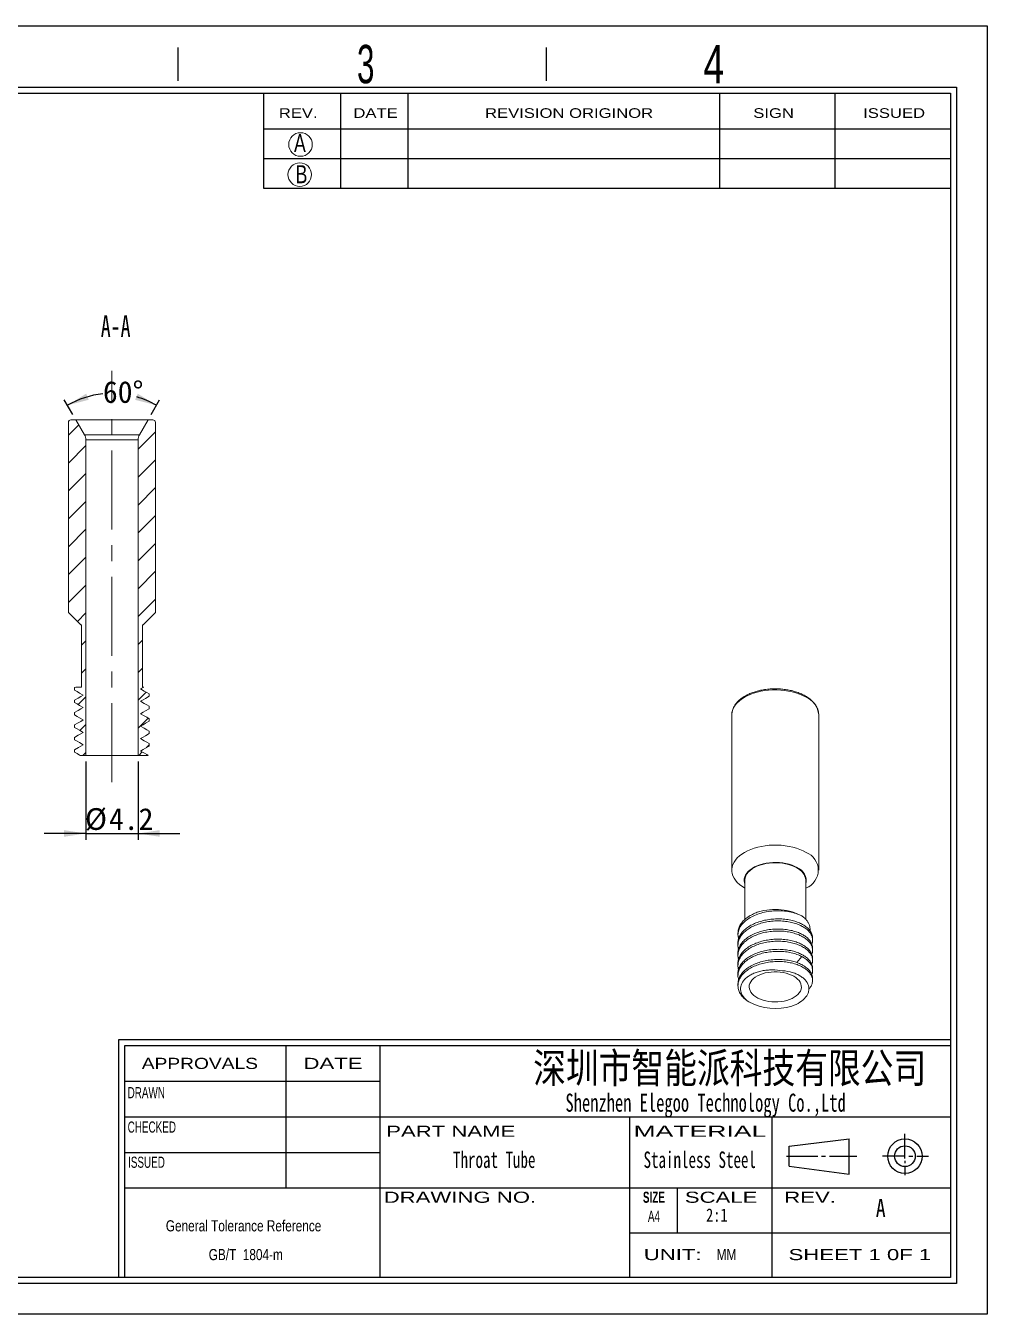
# Model space of a CAD drawing. Header units: millimetres. Extents: x 2 to 295, y 1 to 209.
# Drawn here: x 140.4 to 295.1, y 1.3 to 208.7 of the extents above; entities that cross this region are included whole.
import ezdxf

# ---------------------------------------------------------------- set-up
doc = ezdxf.new("R2010")
doc.units = ezdxf.units.MM
doc.linetypes.add('CENTER', pattern=[10.16, 6.35, -1.27, 1.27, -1.27])
doc.linetypes.add('CENTERX2', pattern=[20.32, 12.7, -2.54, 2.54, -2.54])
doc.layers.add('DIM', color=5, linetype='Continuous')
doc.layers.add('SLD-0', color=179, linetype='Continuous')
doc.layers.add('中心线', color=1, linetype='CENTER', lineweight=15)
doc.styles.add('SLDTEXTSTYLE0', font='SIMSUN.TTC', dxfattribs={"width": 0.67})
doc.styles.add('SLDTEXTSTYLE10', font='ARIAL.TTF', dxfattribs={"width": 1.2324})
doc.styles.add('SLDTEXTSTYLE11', font='ARIAL.TTF', dxfattribs={"width": 1.7064})
doc.styles.add('SLDTEXTSTYLE12', font='SIMSUN.TTC', dxfattribs={"width": 0.8, "bigfont": 'bigfont'})
doc.styles.add('SLDTEXTSTYLE13', font='SIMKAI.TTF', dxfattribs={"width": 0.67})
doc.styles.add('SLDTEXTSTYLE14', font='SIMSUN.TTC')
doc.styles.add('SLDTEXTSTYLE15', font='仿宋_GB2312', dxfattribs={"width": 0.67})
doc.styles.add('SLDTEXTSTYLE2', font='SIMSUN.TTC', dxfattribs={"width": 0.8})
doc.styles.add('SLDTEXTSTYLE3', font='SIMSUN.TTC', dxfattribs={"width": 0.67})
doc.styles.add('SLDTEXTSTYLE4', font='ARIAL.TTF', dxfattribs={"width": 0.63516})
doc.styles.add('SLDTEXTSTYLE5', font='GOTHIC.TTF', dxfattribs={"width": 0.7304})
doc.styles.add('SLDTEXTSTYLE6', font='GOTHIC.TTF', dxfattribs={"width": 0.61171})
doc.styles.add('SLDTEXTSTYLE7', font='ARIALBD.TTF', dxfattribs={"width": 0.63516})
doc.styles.add('SLDTEXTSTYLE8', font='ARIAL.TTF', dxfattribs={"width": 1.422})
doc.styles.add('SLDTEXTSTYLE9', font='ARIAL.TTF', dxfattribs={"width": 0.7584})
doc.dimstyles.new('SLDDIMSTYLE0', dxfattribs={"dimtxt": 3.5, "dimasz": 3.5, "dimexe": 0, "dimexo": 0.0625, "dimgap": 0.875, "dimtad": 2, "dimlfac": 0.5, "dimrnd": 1e-09, "dimzin": 12, "dimdsep": 46, "dimtxsty": 'SLDTEXTSTYLE0', "dimsah": 1, "dimcen": 0.09, "dimadec": 0, "dimazin": 3, "dimtfac": 1, "dimtmove": 0, "dimatfit": 0, "dimfxl": 0, "dimfrac": 2, "dimtolj": 1, "dimtzin": 12, "dimarcsym": 0})
doc.dimstyles.new('SLDDIMSTYLE2', dxfattribs={"dimtxt": 3.5, "dimasz": 3.5, "dimexe": 0, "dimexo": 0.0625, "dimgap": 0.875, "dimtad": 0, "dimtih": 1, "dimtoh": 1, "dimdec": 4, "dimlfac": 0.5, "dimzin": 12, "dimdsep": 46, "dimtxsty": 'SLDTEXTSTYLE0', "dimsah": 1, "dimcen": 0.09, "dimadec": 1, "dimazin": 3, "dimtfac": 1, "dimtdec": 1, "dimtofl": 0, "dimtmove": 0, "dimatfit": 3, "dimfxl": 0, "dimfrac": 2, "dimtolj": 1, "dimtzin": 12, "dimarcsym": 0})

# ---------------------------------------------------------------- blocks, each defined once
blk = doc.blocks.new('SW_NOTE_2')
at = {"layer": 'SLD-0', "color": 0, "char_height": 1.7927, "attachment_point": 2, "style": 'SLDTEXTSTYLE9'}
for s, insert in [('General Tolerance Reference ', (13.02, 2.31)), (' GB/T  1804-m', (13.11, -2.32))]:
    blk.add_mtext(s, dxfattribs=dict(at, insert=insert))
blk = doc.blocks.new('_D_5')
at = {"layer": 'DIM'}
for p, q in [((150.08, 90.25), (150.08, 77.67)), ((158.48, 90.25), (158.48, 77.67)), ((150.08, 78.67), (143.35, 78.67)), ((150.08, 78.67), (158.48, 78.67)), ((158.48, 78.67), (165.21, 78.67))]:
    blk.add_line(p, q, dxfattribs=at)
for points in [[(150.08, 78.67), (146.58, 79.21), (146.58, 78.14)], [(158.48, 78.67), (161.98, 78.14), (161.98, 79.21)]]:
    blk.add_solid(points, dxfattribs=at)
at = {"layer": 'DIM', "char_height": 3.5, "attachment_point": 1, "style": 'SLDTEXTSTYLE14'}
for s, insert in [('%%c', (149.94, 82.75)), ('4.2', (153.81, 82.75))]:
    blk.add_mtext(s, dxfattribs=dict(at, insert=insert))
blk = doc.blocks.new('_D_6')
at = {"layer": 'DIM'}
for p, q in [((147.97, 146.11), (146.62, 148.45)), ((160.59, 146.11), (161.94, 148.45))]:
    blk.add_line(p, q, dxfattribs=at)
for start, end in [(95.8104, 120), (60, 73.791)]:
    blk.add_arc((154.28, 135.19), 14.31, start, end, dxfattribs=at)
for points in [[(147.12, 147.59), (150.55, 148.47), (150.13, 149.46)], [(161.44, 147.59), (158.43, 149.46), (158.01, 148.47)]]:
    blk.add_solid(points, dxfattribs=at)
at = {"layer": 'DIM', "insert": (152.83, 151.48), "char_height": 3.5, "attachment_point": 1, "style": 'SLDTEXTSTYLE14'}
blk.add_mtext('60°', dxfattribs=at)

msp = doc.modelspace()

# ---------------------------------------------------------------- hatches: boundary and pattern name
at = {"linetype": 'Continuous', "lineweight": 0}
h = msp.add_hatch(dxfattribs=at)
h.set_pattern_fill('ANSI31', angle=3e-322, style=0)
edge = h.paths.add_edge_path(flags=0)
edge.add_line((148.28061, 98.14325), (148.28061, 97.74332))
edge.add_spline(control_points=[(148.28061, 97.74332), (148.74249, 97.47666), (149.20437, 97.20999), (149.66625, 96.94332)], knot_values=[0, 0, 0, 0, 1.000001207, 1.000001207, 1.000001207, 1.000001207], weights=[1, 1, 1, 1], degree=3, periodic=0)
edge.add_spline(control_points=[(149.66625, 96.94332), (149.20437, 96.67665), (148.74249, 96.40999), (148.28061, 96.14332)], knot_values=[0, 0, 0, 0, 1.000001201, 1.000001201, 1.000001201, 1.000001201], weights=[1, 1, 1, 1], degree=3, periodic=0)
edge.add_line((148.28061, 96.14332), (148.28061, 95.74337))
edge.add_spline(control_points=[(148.28061, 95.74337), (148.74251, 95.47669), (149.20441, 95.21001), (149.6663, 94.94333)], knot_values=[0, 0, 0, 0, 1.000046577, 1.000046577, 1.000046577, 1.000046577], weights=[1, 1, 1, 1], degree=3, periodic=0)
edge.add_spline(control_points=[(149.6663, 94.94333), (149.20441, 94.67665), (148.74251, 94.40998), (148.28061, 94.1433)], knot_values=[0, 0, 0, 0, 1.000046577, 1.000046577, 1.000046577, 1.000046577], weights=[1, 1, 1, 1], degree=3, periodic=0)
edge.add_line((148.28061, 94.1433), (148.28061, 93.74359))
edge.add_spline(control_points=[(148.28061, 93.74359), (148.74258, 93.47685), (149.20455, 93.21011), (149.66653, 92.94338)], knot_values=[0, 0, 0, 0, 1.0002693, 1.0002693, 1.0002693, 1.0002693], weights=[1, 1, 1, 1], degree=3, periodic=0)
edge.add_spline(control_points=[(149.66653, 92.94338), (149.20455, 92.67664), (148.74258, 92.40991), (148.28061, 92.14318)], knot_values=[0, 0, 0, 0, 1.00023841, 1.00023841, 1.00023841, 1.00023841], weights=[1, 1, 1, 1], degree=3, periodic=0)
edge.add_line((148.28061, 92.14318), (148.28061, 91.74361))
edge.add_spline(control_points=[(148.28061, 91.74361), (148.56812, 91.5776), (148.85563, 91.41159), (149.14315, 91.24558)], knot_values=[0, 0, 0, 0, 0.622535909, 0.622535909, 0.622535909, 0.622535909], weights=[1, 1, 1, 1], degree=3, periodic=0)
edge.add_line((149.14315, 91.24558), (150.08061, 91.24558))
edge.add_line((150.08061, 91.24558), (150.08061, 142.03589))
edge.add_arc((148.48061, 142.03589), 1.6, 0, 30.4015477)
edge.add_line((149.86061, 142.84558), (148.47497, 145.24558))
edge.add_line((148.47497, 145.24558), (147.68061, 145.24558))
edge.add_arc((147.68061, 144.84558), 0.4, 90, 180)
edge.add_line((147.28061, 144.84558), (147.28061, 114.24558))
edge.add_line((147.28061, 114.24558), (149.28061, 112.24558))
edge.add_line((149.28061, 112.24558), (149.38061, 112.24558))
edge.add_line((149.38061, 112.24558), (149.38061, 102.24558))
edge.add_line((149.38061, 102.24558), (148.46176, 102.24558))
edge.add_spline(control_points=[(148.46176, 102.24558), (148.40149, 102.21066), (148.34105, 102.17574), (148.28061, 102.14082)], knot_values=[0, 0, 0, 0, 0.13094942, 0.13094942, 0.13094942, 0.13094942], weights=[1, 1, 1, 1], degree=3, periodic=0)
edge.add_line((148.28061, 102.14082), (148.28061, 101.74428))
edge.add_spline(control_points=[(148.28061, 101.74428), (148.74316, 101.47716), (149.20538, 101.21022), (149.6676, 100.94327)], knot_values=[0, 0, 0, 0, 1.001033194, 1.001033194, 1.001033194, 1.001033194], weights=[1, 1, 1, 1], degree=3, periodic=0)
edge.add_spline(control_points=[(149.6676, 100.94327), (149.20527, 100.67627), (148.74294, 100.40927), (148.28061, 100.14226)], knot_values=[0, 0, 0, 0, 1.001264787, 1.001264787, 1.001264787, 1.001264787], weights=[1, 1, 1, 1], degree=3, periodic=0)
edge.add_line((148.28061, 100.14226), (148.28061, 99.74337))
edge.add_spline(control_points=[(148.28061, 99.74337), (148.74252, 99.47669), (149.20443, 99.21), (149.66634, 98.94331)], knot_values=[0, 0, 0, 0, 1.000078787, 1.000078787, 1.000078787, 1.000078787], weights=[1, 1, 1, 1], degree=3, periodic=0)
edge.add_spline(control_points=[(149.66634, 98.94331), (149.20443, 98.67662), (148.74252, 98.40993), (148.28061, 98.14325)], knot_values=[0, 0, 0, 0, 1.00007878, 1.00007878, 1.00007878, 1.00007878], weights=[1, 1, 1, 1], degree=3, periodic=0)
h = msp.add_hatch(dxfattribs=at)
h.set_pattern_fill('ANSI31', angle=3e-322, style=0)
edge = h.paths.add_edge_path(flags=0)
edge.add_spline(control_points=[(160.28061, 97.14088), (159.81765, 97.40836), (159.35468, 97.67585), (158.89171, 97.94333)], knot_values=[-0.003060206, -0.003060206, -0.003060206, -0.003060206, 1.000000002, 1.000000002, 1.000000002, 1.000000002], weights=[1, 1, 1, 1], degree=3, periodic=0)
edge.add_spline(control_points=[(158.89171, 97.94333), (159.35468, 98.21081), (159.81765, 98.4783), (160.28061, 98.74578)], knot_values=[0.000000001, 0.000000001, 0.000000001, 0.000000001, 1.003060206, 1.003060206, 1.003060206, 1.003060206], weights=[1, 1, 1, 1], degree=3, periodic=0)
edge.add_line((160.28061, 98.74578), (160.28061, 99.14099))
edge.add_spline(control_points=[(160.28061, 99.14099), (159.81769, 99.40844), (159.35477, 99.67589), (158.89184, 99.94334)], knot_values=[-0.002937592, -0.002937592, -0.002937592, -0.002937592, 1.000000001, 1.000000001, 1.000000001, 1.000000001], weights=[1, 1, 1, 1], degree=3, periodic=0)
edge.add_spline(control_points=[(158.89184, 99.94334), (159.35477, 100.21079), (159.81769, 100.47824), (160.28061, 100.74569)], knot_values=[0.000000001, 0.000000001, 0.000000001, 0.000000001, 1.002937592, 1.002937592, 1.002937592, 1.002937592], weights=[1, 1, 1, 1], degree=3, periodic=0)
edge.add_line((160.28061, 100.74569), (160.28061, 101.14228))
edge.add_spline(control_points=[(160.28061, 101.14228), (159.81825, 101.40931), (159.35588, 101.67634), (158.89352, 101.94337)], knot_values=[-0.001364334, -0.001364334, -0.001364334, -0.001364334, 1, 1, 1, 1], weights=[1, 1, 1, 1], degree=3, periodic=0)
edge.add_spline(control_points=[(158.89352, 101.94337), (159.0683, 102.04432), (159.24309, 102.14526), (159.41787, 102.2462)], knot_values=[0.000000001, 0.000000001, 0.000000001, 0.000000001, 0.378537221, 0.378537221, 0.378537221, 0.378537221], weights=[1, 1, 1, 1], degree=3, periodic=0)
edge.add_line((159.41787, 102.2462), (159.18061, 102.24558))
edge.add_line((159.18061, 102.24558), (159.18061, 112.24558))
edge.add_line((159.18061, 112.24558), (159.28061, 112.24558))
edge.add_line((159.28061, 112.24558), (161.28061, 114.24558))
edge.add_line((161.28061, 114.24558), (161.28061, 144.84558))
edge.add_arc((160.88061, 144.84558), 0.4, 0, 90)
edge.add_line((160.88061, 145.24558), (160.08625, 145.24558))
edge.add_line((160.08625, 145.24558), (158.70061, 142.84558))
edge.add_arc((160.08061, 142.03589), 1.6, 149.5984523, 180)
edge.add_line((158.48061, 142.03589), (158.48061, 91.24558))
edge.add_line((158.48061, 91.24558), (160.10326, 91.24558))
edge.add_spline(control_points=[(160.10326, 91.24558), (159.70046, 91.47814), (159.29767, 91.71071), (158.89488, 91.94327)], knot_values=[0.127818694, 0.127818694, 0.127818694, 0.127818694, 0.999926997, 0.999926997, 0.999926997, 0.999926997], weights=[1, 1, 1, 1], degree=3, periodic=0)
edge.add_spline(control_points=[(158.89488, 91.94327), (159.35679, 92.20995), (159.8187, 92.47664), (160.28061, 92.74332)], knot_values=[-0.0000657, -0.0000657, -0.0000657, -0.0000657, 1.000001591, 1.000001591, 1.000001591, 1.000001591], weights=[1, 1, 1, 1], degree=3, periodic=0)
edge.add_line((160.28061, 92.74332), (160.28061, 93.14094))
edge.add_spline(control_points=[(160.28061, 93.14094), (159.81768, 93.4084), (159.35475, 93.67585), (158.89181, 93.94331)], knot_values=[-0.002964801, -0.002964801, -0.002964801, -0.002964801, 1, 1, 1, 1], weights=[1, 1, 1, 1], degree=3, periodic=0)
edge.add_spline(control_points=[(158.89181, 93.94331), (159.35475, 94.21077), (159.81768, 94.47822), (160.28061, 94.74568)], knot_values=[0, 0, 0, 0, 1.002964801, 1.002964801, 1.002964801, 1.002964801], weights=[1, 1, 1, 1], degree=3, periodic=0)
edge.add_line((160.28061, 94.74568), (160.28061, 95.14086))
edge.add_spline(control_points=[(160.28061, 95.14086), (159.81764, 95.40835), (159.35467, 95.67583), (158.8917, 95.94332)], knot_values=[-0.003069662, -0.003069662, -0.003069662, -0.003069662, 1.000000002, 1.000000002, 1.000000002, 1.000000002], weights=[1, 1, 1, 1], degree=3, periodic=0)
edge.add_spline(control_points=[(158.8917, 95.94332), (159.35467, 96.2108), (159.81764, 96.47829), (160.28061, 96.74578)], knot_values=[0.000000002, 0.000000002, 0.000000002, 0.000000002, 1.003069662, 1.003069662, 1.003069662, 1.003069662], weights=[1, 1, 1, 1], degree=3, periodic=0)
edge.add_line((160.28061, 96.74578), (160.28061, 97.14088))

# ---------------------------------------------------------------- linework, layer by layer
at = {"color": 7, "linetype": 'Continuous', "lineweight": 15}
for p, q in [((147.68062, 145.24558), (148.47497, 145.24558)), ((149.86061, 142.8456), (148.47497, 145.24558)), ((148.47497, 145.24558), (160.08625, 145.24558)), ((160.08625, 145.24558), (158.70061, 142.8456)), ((160.08625, 145.24558), (160.88062, 145.24558)), ((147.28061, 114.24559), (147.28061, 144.84557)), ((161.28061, 144.84557), (161.28061, 114.24559)), ((149.86061, 142.8456), (158.70061, 142.8456)), ((150.08061, 91.24559), (150.08061, 142.0359)), ((158.48061, 142.0359), (150.08061, 142.0359)), ((158.48061, 142.0359), (158.48061, 91.24559)), ((149.28061, 112.24558), (147.28061, 114.24559)), ((161.28061, 114.24559), (159.28061, 112.24558)), ((149.28061, 112.24558), (149.38061, 112.24558)), ((149.38061, 102.24558), (149.38061, 112.24558)), ((159.18061, 112.24558), (159.28061, 112.24558)), ((159.18061, 112.24558), (159.18061, 102.24558)), ((148.46193, 102.24558), (148.28061, 102.14082)), ((148.28061, 101.74429), (148.28061, 102.14082)), ((148.46176, 102.24558), (149.38061, 102.24558)), ((159.18061, 102.24558), (159.41864, 102.24558)), ((148.28061, 99.74338), (148.28061, 100.14226)), ((160.28061, 101.14228), (160.28061, 100.74569)), ((148.28061, 97.74333), (148.28061, 98.14324)), ((160.28061, 99.141), (160.28061, 98.74577)), ((254.00691, 97.74954), (254.00691, 72.76339)), ((268.00691, 72.76339), (268.00691, 97.74954)), ((148.28061, 95.74337), (148.28061, 96.14331)), ((160.28061, 97.14089), (160.28061, 96.74577)), ((148.28061, 93.74359), (148.28061, 94.1433)), ((160.28061, 95.14087), (160.28061, 94.74567)), ((148.28061, 91.74361), (148.28061, 92.14319)), ((160.28061, 93.14094), (160.28061, 92.74332)), ((150.08061, 91.24559), (149.14315, 91.24559)), ((149.16324, 91.24559), (149.17438, 91.239)), ((158.48061, 91.24559), (150.08061, 91.24559)), ((160.10326, 91.24559), (158.48061, 91.24559)), ((256.10691, 71.13031), (256.10691, 64.82954)), ((265.90691, 64.84494), (265.90691, 71.13031)), ((256.05636, 69.90643), (256.10691, 69.87723)), ((265.90691, 69.87723), (265.95747, 69.90643)), ((255.00691, 62.67528), (255.00691, 62.35105)), ((255.00691, 61.04264), (255.00691, 60.71815)), ((267.00691, 61.53561), (267.00691, 61.86038)), ((267.00691, 59.90267), (267.00691, 60.22619)), ((255.00691, 59.4105), (255.00691, 59.08491)), ((267.00691, 58.2697), (267.00691, 58.59294)), ((255.00691, 57.77761), (255.00691, 57.4517)), ((255.00691, 56.14469), (255.00691, 55.81864)), ((267.00691, 56.63679), (267.00691, 56.95972)), ((255.00691, 54.51159), (255.00691, 54.18626)), ((267.00691, 55.00248), (267.00691, 55.32644))]:
    msp.add_line(p, q, dxfattribs=at)
at = {"color": 8, "linetype": 'Continuous', "lineweight": 15}
msp.add_line((264.47423, 57.90185), (265.25926, 58.8752), dxfattribs=at)
at = {"color": 7, "linetype": 'Continuous', "lineweight": 15, "flags": 128}
for points in [[(148.28093, 101.74409), (148.67606, 101.51591), (149.08175, 101.28161), (149.6676, 100.94328)], [(158.89352, 101.94337), (159.29921, 102.17767), (159.41787, 102.2462)], [(160.28061, 101.14228), (159.88726, 101.36945), (159.48201, 101.6035), (158.89352, 101.94337)], [(149.6676, 100.94328), (149.26235, 100.70924), (148.8571, 100.4752), (148.28061, 100.14226)], [(148.28061, 99.74338), (148.6716, 99.51762), (149.07586, 99.28423), (149.66634, 98.94332)], [(158.89185, 99.94333), (159.29603, 100.17685), (159.70021, 100.41037), (160.28061, 100.74569)], [(160.28061, 99.141), (159.88573, 99.36913), (159.48155, 99.60263), (158.89185, 99.94333)], [(149.66634, 98.94332), (149.26208, 98.70991), (148.85783, 98.47651), (148.28061, 98.14324)], [(148.28061, 97.74333), (148.6715, 97.51765), (149.07575, 97.28425), (149.66625, 96.94333)], [(158.89171, 97.94333), (159.2959, 98.17685), (159.70008, 98.41038), (160.28061, 98.74577)], [(160.28061, 97.14089), (159.88557, 97.36913), (159.48138, 97.60264), (158.89171, 97.94333)], [(149.66625, 96.94333), (149.262, 96.70993), (148.85775, 96.47653), (148.28061, 96.14331)], [(148.28061, 95.74337), (148.67156, 95.51766), (149.07581, 95.28426), (149.6663, 94.94334)], [(158.89171, 95.94333), (159.29588, 96.17684), (159.70007, 96.41036), (160.28061, 96.74577)], [(160.28061, 95.14087), (159.88555, 95.36911), (159.48137, 95.60263), (158.89171, 95.94333)], [(149.6663, 94.94334), (149.26205, 94.70994), (148.85779, 94.47653), (148.28061, 94.1433)], [(148.28061, 93.74359), (148.66784, 93.52001), (149.06604, 93.29008), (149.66652, 92.94338)], [(158.89182, 93.94331), (159.296, 94.17682), (159.70018, 94.41034), (160.28061, 94.74567)], [(160.28061, 93.14094), (159.88569, 93.36909), (159.48152, 93.60261), (158.89182, 93.94331)], [(149.66652, 92.94338), (149.28655, 92.72399), (148.89708, 92.49912), (148.28061, 92.14319)], [(148.28061, 91.74361), (148.66794, 91.51998), (149.06613, 91.29005), (149.14315, 91.24559)], [(158.89488, 91.94327), (159.28429, 92.1681), (159.6825, 92.398), (160.28061, 92.74332)], [(160.10326, 91.24559), (159.90016, 91.36284), (159.51069, 91.58772), (158.89488, 91.94327)], [(256.05636, 69.90643), (255.62158, 70.1818), (255.23193, 70.47967), (254.89156, 70.79702), (254.60336, 71.13114), (254.36979, 71.47919), (254.19285, 71.8382), (254.07404, 72.2051), (254.01438, 72.57676), (254.01438, 72.95002), (254.07404, 73.32168), (254.19285, 73.68858), (254.36979, 74.04759), (254.60336, 74.39564), (254.89156, 74.72977), (255.23193, 75.04712), (255.62158, 75.34498), (256.05717, 75.62082), (256.53499, 75.87228), (257.05096, 76.09722), (257.60068, 76.29371), (258.17947, 76.46009), (258.78237, 76.59492), (259.40426, 76.69707), (260.03982, 76.76565), (260.68363, 76.80009), (261.3302, 76.80009), (261.97401, 76.76565), (262.60957, 76.69707), (263.23145, 76.59492), (263.83436, 76.46009), (264.41315, 76.29371), (264.96287, 76.09722), (265.47884, 75.87228), (265.95666, 75.62082)], [(256.10691, 70.55592), (256.05269, 70.74064), (256.00875, 71.05215), (256.02341, 71.36457), (256.0965, 71.67425), (256.22715, 71.97754), (256.41385, 72.27091), (256.65439, 72.5509), (256.94597, 72.81424), (257.28516, 73.05784), (257.66797, 73.27883), (258.08994, 73.47464), (258.54611, 73.64297), (259.03112, 73.78183), (259.5393, 73.88961), (260.06469, 73.96503), (260.60112, 74.00723), (261.14231, 74.01569), (261.68191, 73.99032), (262.2136, 73.93143), (262.73115, 73.83969), (263.22847, 73.71619), (263.69975, 73.56237), (264.13946, 73.38004), (264.54245, 73.17133)], [(256.10691, 71.13031), (256.1111, 71.24721), (256.16309, 71.55741), (256.27388, 71.86243), (256.44212, 72.15857), (256.66577, 72.44222), (256.94211, 72.70995), (257.2678, 72.9585), (257.63888, 73.18486), (258.05084, 73.38629), (258.49868, 73.56032), (258.97696, 73.70486), (259.47989, 73.81815), (260.00136, 73.89882), (260.53503, 73.94587), (261.07443, 73.95875), (261.61301, 73.9373), (262.14423, 73.88177), (262.66165, 73.79284), (263.15898, 73.6716), (263.63018, 73.5195), (264.06955, 73.33841), (264.47174, 73.13051)], [(263.97676, 55.69741), (264.30717, 55.4826), (264.59125, 55.24674), (264.82501, 54.99314), (265.00518, 54.72536), (265.12922, 54.44716), (265.19539, 54.16244), (265.20276, 53.8752), (265.15124, 53.58947), (265.04153, 53.30927), (264.87519, 53.03852), (264.65455, 52.78103), (264.3827, 52.54042), (264.06346, 52.32005), (263.70132, 52.12303), (263.30135, 51.95212), (262.86918, 51.80971), (262.41086, 51.69782), (261.93283, 51.618), (261.44181, 51.57138), (260.94468, 51.55861), (260.44842, 51.57988), (259.96001, 51.63488), (259.48629, 51.72284), (259.03391, 51.84253), (258.60924, 51.99226), (258.21822, 52.16994), (257.86635, 52.37307), (257.55856, 52.5988), (257.29918, 52.84396), (257.09185, 53.10511), (256.93948, 53.37858), (256.84421, 53.66054), (256.80737, 53.94702), (256.82949, 54.23401), (256.91025, 54.51747), (257.04851, 54.79343), (257.24235, 55.05801), (257.48902, 55.3075), (257.78509, 55.5384), (258.12638, 55.74746), (258.5081, 55.93175), (258.92491, 56.08869), (259.37094, 56.21606), (259.83993, 56.31209), (260.32531, 56.37542), (260.82026, 56.40517), (261.31782, 56.40091), (261.81103, 56.36271), (262.29294, 56.2911), (262.7568, 56.18709), (263.1961, 56.05215), (263.60466, 55.88815), (263.97676, 55.69741)]]:
    msp.add_lwpolyline(points, dxfattribs=at)
at = {"color": 8, "linetype": 'Continuous', "lineweight": 15, "flags": 128}
msp.add_lwpolyline([(254.00691, 97.74954), (254.01053, 97.87934), (254.06112, 98.25145), (254.17097, 98.61928), (254.33914, 98.97969), (254.5642, 99.3296), (254.84422, 99.66604), (255.17683, 99.98612), (255.55917, 100.28712), (255.988, 100.56647), (256.45964, 100.82179), (256.97008, 101.0509), (257.51496, 101.25184), (258.08963, 101.4229), (258.68919, 101.56262), (259.30852, 101.66981), (259.94235, 101.74355), (260.58525, 101.78322), (261.23176, 101.78847), (261.87634, 101.75926), (262.51351, 101.69585), (263.13783, 101.59876), (263.74396, 101.46884), (264.32674, 101.30718), (264.8812, 101.11518), (265.40261, 100.89445), (265.88651, 100.6469)], dxfattribs=at)
at = {"color": 7, "linetype": 'Continuous', "lineweight": 15}
for centre, radius, start, end in [((147.68061, 144.84558), 0.4, 90.0095199, 180), ((160.88061, 144.84558), 0.4, 0, 90), ((148.48061, 142.03589), 1.6, 0, 30.4015477), ((160.08061, 142.03589), 1.6, 149.5984523, 180), ((264.85734, 72.76347), 3.06153, 291.0595059, 68.9566224), ((263.50052, 70.91866), 2.41568, 5.0263436, 66.2937973), ((263.73709, 71.08754), 2.234, 346.2331932, 68.8690587), ((261.04179, 59.87844), 9.3754, 242.6484083, 286.425408)]:
    msp.add_arc(centre, radius, start, end, dxfattribs=at)
at = {"color": 8, "linetype": 'Continuous', "lineweight": 15}
msp.add_arc((264.50593, 97.41196), 3.51722, 5.5077074, 66.888598, dxfattribs=at)
at = {"color": 7, "linetype": 'Continuous', "lineweight": 15}
for points, knots in [([(267.99621, 97.86102), (267.98854, 97.98995), (267.97229, 98.26331), (267.85751, 98.65141), (267.70491, 99.0021), (267.52809, 99.30583), (267.34029, 99.56744), (267.14445, 99.79646), (266.91923, 100.02711), (266.63573, 100.27802), (266.25043, 100.56375), (265.77436, 100.8565), (265.18409, 101.15093), (264.45738, 101.43416), (263.6651, 101.66068), (262.83952, 101.82449), (262.03676, 101.92393), (261.22769, 101.96605), (260.37845, 101.9532), (259.51777, 101.87676), (258.67422, 101.73313), (257.9265, 101.54603), (257.24325, 101.31884), (256.59867, 101.04432), (255.88825, 100.66004), (255.18619, 100.14665), (254.67603, 99.59358), (254.37338, 99.1263), (254.21543, 98.79929), (254.10501, 98.47717), (254.02945, 98.16306), (254.01833, 97.93596), (254.01296, 97.82631)], [0, 0, 0, 0, 0.028212453, 0.059816524, 0.086645601, 0.108713207, 0.131971962, 0.151465479, 0.167417899, 0.193221051, 0.221464507, 0.252883263, 0.288665463, 0.329208853, 0.374507713, 0.411617053, 0.451021155, 0.489156479, 0.525159904, 0.569846181, 0.610774958, 0.647956613, 0.683467885, 0.720338147, 0.7586197, 0.817048797, 0.87379639, 0.902299639, 0.931277378, 0.952247977, 0.976944407, 1, 1, 1, 1]), ([(258.32099, 66.06219), (258.88013, 66.22378), (259.48329, 66.33448), (260.71955, 66.44343), (261.35245, 66.44167), (262.58683, 66.32583), (263.18812, 66.21177), (264.30094, 65.88237), (264.8123, 65.66708), (265.25399, 65.41156)], [0, 0, 0, 0, 0.25, 0.25, 0.5, 0.5, 0.75, 0.75, 1, 1, 1, 1]), ([(267.00121, 61.86015), (266.98976, 62.02493), (266.96559, 62.37288), (266.71976, 62.88174), (266.31688, 63.37875), (265.81159, 63.78726), (265.21477, 64.13898), (264.54527, 64.42979), (263.71807, 64.67853), (262.79137, 64.85295), (261.80233, 64.93693), (260.78176, 64.9202), (259.7769, 64.80376), (258.79788, 64.59089), (257.89015, 64.29006), (257.06352, 63.89971), (256.35586, 63.43582), (255.7759, 62.90615), (255.34448, 62.33407), (255.08925, 61.72273), (254.9829, 61.28568), (255.01075, 61.05821), (255.01263, 61.04288)], [0, 0, 0, 0, 0.049060207, 0.103589819, 0.15658936, 0.211126233, 0.250017706, 0.299810251, 0.350869305, 0.403872908, 0.458414277, 0.511407209, 0.565936506, 0.618937133, 0.67347523, 0.726468523, 0.780998436, 0.833997162, 0.888533107, 0.941527359, 0.996058454, 1, 1, 1, 1]), ([(255.10829, 60.09113), (255.09074, 60.13746), (254.99688, 60.38524), (254.99131, 60.85489), (255.10175, 61.47788), (255.39637, 62.08947), (255.84354, 62.65724), (256.44358, 63.17712), (257.16722, 63.62925), (258.00713, 64.01117), (258.92452, 64.30243), (259.90999, 64.50099), (260.91764, 64.60145), (261.93674, 64.60635), (262.92041, 64.51238), (263.85846, 64.32113), (264.63422, 64.06833), (265.30971, 63.76395), (265.88199, 63.41687), (266.38774, 62.98174), (266.76307, 62.4887), (266.9853, 61.96129), (267.01986, 61.42051), (266.97505, 61.04915), (266.87315, 60.86832), (266.86978, 60.86235)], [0, 0, 0, 0, 0.010866575, 0.058121094, 0.106746297, 0.153995732, 0.20261491, 0.249870619, 0.298497112, 0.345746141, 0.394364808, 0.441621532, 0.490249137, 0.537497952, 0.586116343, 0.633373751, 0.682002117, 0.716907533, 0.761189627, 0.806592276, 0.853846194, 0.902470742, 0.949720169, 0.998339337, 1, 1, 1, 1]), ([(255.10615, 61.71366), (255.05925, 61.93055), (254.96007, 62.3892), (255.09209, 63.09575), (255.43483, 63.79891), (255.99675, 64.45103), (256.74927, 65.0284), (257.66544, 65.51104), (258.70959, 65.88234), (259.8419, 66.13007), (261.01865, 66.24653), (262.19579, 66.22982), (263.32422, 66.08026), (264.3755, 65.81408), (264.96116, 65.54573), (265.25399, 65.41156)], [0, 0, 0, 0, 0.069561214, 0.14709778, 0.224634345, 0.302170911, 0.379707476, 0.457244042, 0.534780607, 0.612317173, 0.689853738, 0.767390304, 0.844926869, 0.922463435, 1, 1, 1, 1]), ([(258.32099, 66.06214), (258.04764, 65.96028), (257.49397, 65.75396), (256.75661, 65.34487), (256.10659, 64.86413), (255.58692, 64.32003), (255.22356, 63.72599), (255.02651, 63.17142), (255.0253, 62.81682), (255.02481, 62.67496)], [0, 0, 0, 0, 0.141344737, 0.286285049, 0.436740546, 0.591560819, 0.741991006, 0.89678298, 1, 1, 1, 1]), ([(265.25399, 65.41156), (265.4037, 65.30048), (265.70161, 65.07945), (266.05212, 64.71161), (266.32388, 64.32594), (266.50927, 63.92619), (266.60029, 63.51993), (266.62141, 63.216), (266.58543, 63.05087), (266.57876, 63.02024)], [0, 0, 0, 0, 0.163747691, 0.325837083, 0.48711781, 0.647946847, 0.806204273, 0.964044538, 1, 1, 1, 1]), ([(267.00083, 60.22594), (266.98969, 60.3902), (266.96609, 60.73809), (266.72133, 61.24806), (266.31932, 61.74344), (265.81384, 62.15146), (265.21668, 62.50394), (264.5471, 62.79749), (263.72169, 63.04566), (262.79628, 63.21875), (261.80757, 63.30208), (260.78689, 63.28836), (259.78187, 63.17285), (258.80273, 62.95903), (257.89471, 62.65741), (257.06745, 62.26906), (256.35909, 61.80661), (255.77849, 61.27601), (255.34634, 60.703), (255.09008, 60.09238), (254.9832, 59.65586), (255.01099, 59.42712), (255.01298, 59.41074)], [0, 0, 0, 0, 0.04878229, 0.1033191772, 0.1563137702, 0.2108447004, 0.2500158502, 0.2996822158, 0.3506057368, 0.4036027527, 0.4581366259, 0.5111336102, 0.5656676869, 0.6186637978, 0.6731965852, 0.7261948342, 0.7807302815, 0.8337255738, 0.8882573647, 0.9412569852, 0.9957939111, 1, 1, 1, 1]), ([(255.10829, 58.45792), (255.09074, 58.50424), (254.99687, 58.75191), (254.99131, 59.22158), (255.10174, 59.84514), (255.39636, 60.45653), (255.84355, 61.02398), (256.44358, 61.54372), (257.16718, 61.99646), (258.00708, 62.37827), (258.92449, 62.66921), (259.90997, 62.86755), (260.91756, 62.96861), (261.93666, 62.97352), (262.92036, 62.87922), (263.85841, 62.6877), (264.63417, 62.43537), (265.30968, 62.13118), (265.88199, 61.78387), (266.38774, 61.34842), (266.76307, 60.85537), (266.98529, 60.32859), (267.01986, 59.78762), (266.97506, 59.41594), (266.87316, 59.23511), (266.8698, 59.22915)], [0, 0, 0, 0, 0.0108695866, 0.0581229789, 0.1067469601, 0.1539971341, 0.2026171968, 0.249871822, 0.2984971329, 0.3457467311, 0.39436608, 0.4416218989, 0.4902485033, 0.5374976898, 0.5861165202, 0.6333733624, 0.6820010864, 0.7169108568, 0.7611930975, 0.8065959793, 0.8538486802, 0.9024719076, 0.9497220712, 0.998342121, 1, 1, 1, 1]), ([(267.00083, 58.59269), (266.98969, 58.75691), (266.96609, 59.10472), (266.72131, 59.61536), (266.31928, 60.11056), (265.81382, 60.51827), (265.21668, 60.87055), (264.5471, 61.16445), (263.72168, 61.41291), (262.7963, 61.58569), (261.80762, 61.6687), (260.78692, 61.65514), (259.78185, 61.54013), (258.80274, 61.32602), (257.89474, 61.0241), (257.06746, 60.63575), (256.35907, 60.17387), (255.77848, 59.64304), (255.34634, 59.06973), (255.09008, 58.45896), (254.9832, 58.02298), (255.01098, 57.79422), (255.01297, 57.77786)], [0, 0, 0, 0, 0.048783907, 0.103322404, 0.156316539, 0.210846878, 0.250015618, 0.299682043, 0.350605655, 0.403601619, 0.458134239, 0.511132598, 0.565668161, 0.618663496, 0.673195326, 0.726195058, 0.780732102, 0.833726747, 0.888257727, 0.941258824, 0.995797343, 1, 1, 1, 1]), ([(255.1083, 56.82468), (255.09074, 56.87099), (254.99687, 57.11856), (254.99132, 57.58836), (255.10174, 58.2124), (255.39636, 58.82353), (255.84356, 59.39068), (256.4436, 59.91039), (257.16715, 60.36372), (258.00706, 60.74531), (258.92449, 61.03594), (259.90996, 61.23415), (260.91749, 61.33584), (261.9366, 61.34063), (262.92032, 61.246), (263.85838, 61.05428), (264.63412, 60.8025), (265.30965, 60.49839), (265.88199, 60.15081), (266.38775, 59.71505), (266.76306, 59.22213), (266.98529, 58.69589), (267.01986, 58.15468), (266.97506, 57.78268), (266.87318, 57.60187), (266.86982, 57.59592)], [0, 0, 0, 0, 0.010872653, 0.058124988, 0.106747818, 0.15399886, 0.202619956, 0.249873452, 0.298497539, 0.345747878, 0.394368114, 0.441622843, 0.490248259, 0.537498018, 0.586117535, 0.633373461, 0.682000174, 0.716913988, 0.761196375, 0.806599484, 0.853851089, 0.902473125, 0.949724153, 0.998345232, 1, 1, 1, 1]), ([(267.00084, 56.95948), (266.98969, 57.12364), (266.96608, 57.47133), (266.72127, 57.98262), (266.31922, 58.47777), (265.81378, 58.88514), (265.21667, 59.23718), (264.5471, 59.53128), (263.72166, 59.78019), (262.79631, 59.95268), (261.80766, 60.03537), (260.78694, 60.02182), (259.78183, 59.9074), (258.80273, 59.69306), (257.89475, 59.39082), (257.06746, 59.00237), (256.35904, 58.54109), (255.77846, 58.01011), (255.34633, 57.4365), (255.09008, 56.82549), (254.98319, 56.39003), (255.01098, 56.16129), (255.01297, 56.14494)], [0, 0, 0, 0, 0.0487886539, 0.1033285777, 0.1563224501, 0.2108524404, 0.2500154205, 0.2996818966, 0.3506055614, 0.4036005838, 0.4581320663, 0.5111318993, 0.5656690483, 0.6186637302, 0.6731947423, 0.7261959375, 0.7807345603, 0.8337287313, 0.8882591024, 0.9412615082, 0.9958014518, 1, 1, 1, 1]), ([(255.11146, 55.17836), (255.09422, 55.22299), (254.99923, 55.46897), (254.99043, 55.93744), (255.09582, 56.56084), (255.38574, 57.17255), (255.82853, 57.74102), (256.42453, 58.26317), (257.14463, 58.71891), (257.98182, 59.10172), (258.89725, 59.39408), (259.8813, 59.59668), (260.88826, 59.70234), (261.90789, 59.70793), (262.89287, 59.61458), (263.83273, 59.42804), (264.61879, 59.17712), (265.07253, 58.9726), (265.2562, 58.8773), (265.25955, 58.87557)], [0, 0, 0, 0, 0.014577677, 0.0803406, 0.148010938, 0.213769341, 0.281434519, 0.347195362, 0.414863439, 0.480623125, 0.548289879, 0.614048626, 0.681714307, 0.747475525, 0.815144054, 0.880901556, 0.948565704, 0.999064464, 1, 1, 1, 1]), ([(265.25959, 57.56808), (265.25625, 57.5698), (265.04095, 57.68119), (264.57461, 57.88602), (263.77423, 58.13437), (262.86467, 58.312), (261.87866, 58.40131), (260.85869, 58.39302), (259.85218, 58.28533), (258.86946, 58.08016), (257.95621, 57.7838), (257.12196, 57.39891), (256.40498, 56.94294), (255.81427, 56.4173), (255.37172, 55.84709), (255.10223, 55.23656), (254.98756, 54.7859), (255.01414, 54.54294), (255.01753, 54.51195)], [0, 0, 0, 0, 0.0010043792, 0.0647276746, 0.1299422953, 0.2005380655, 0.2731810481, 0.343777332, 0.4164209238, 0.4870170344, 0.5596604209, 0.6302568073, 0.7029005085, 0.7734967656, 0.8461402807, 0.9167365679, 0.9893801592, 1, 1, 1, 1]), ([(256.7343, 51.55193), (256.5283, 51.69727), (256.11124, 51.99153), (255.61969, 52.50797), (255.24561, 53.08159), (255.03006, 53.69798), (254.98279, 54.33119), (255.10686, 54.95361), (255.4007, 55.56323), (255.85072, 56.13151), (256.45234, 56.65171), (257.17765, 57.10223), (258.01891, 57.48239), (258.9373, 57.77252), (259.92336, 57.9702), (260.93117, 58.07019), (261.95019, 58.07305), (262.93341, 57.97684), (263.8705, 57.78438), (264.64121, 57.53405), (265.30909, 57.23178), (265.87293, 56.88919), (266.37615, 56.45861), (266.75518, 55.9718), (266.97769, 55.44651), (267.03411, 54.90018), (266.90955, 54.36432), (266.7027, 53.94194), (266.48682, 53.72019), (266.42332, 53.65495)], [0, 0, 0, 0, 0.035271159, 0.071407139, 0.109618912, 0.148938763, 0.18715235, 0.226474273, 0.2646856, 0.304004873, 0.342218888, 0.381541266, 0.419752642, 0.459071888, 0.497286561, 0.536609642, 0.574821226, 0.614140758, 0.652354592, 0.691676762, 0.719389013, 0.754660189, 0.790796236, 0.829007202, 0.868326057, 0.906540272, 0.945862867, 0.984074209, 1, 1, 1, 1]), ([(265.25952, 58.87617), (265.4696, 58.75653), (265.89508, 58.51422), (266.39284, 58.07394), (266.76763, 57.58199), (266.98713, 57.0557), (267.01911, 56.51425), (266.97374, 56.14399), (266.87253, 55.96538), (266.87034, 55.96152)], [0, 0, 0, 0, 0.156748045, 0.317463344, 0.484719101, 0.656825405, 0.824087341, 0.996199826, 1, 1, 1, 1]), ([(261.76061, 56.60998), (261.21923, 56.70116), (260.66243, 56.73433), (259.82183, 56.69688), (259.54696, 56.67032), (259.00719, 56.59097), (258.74004, 56.53754), (258.2281, 56.40638), (257.98417, 56.32917), (257.52042, 56.15151), (257.29888, 56.04997), (256.89021, 55.82896), (256.70316, 55.70996), (256.36208, 55.45572), (256.20697, 55.31925), (255.80319, 54.89431), (255.61512, 54.58974), (255.40508, 53.95325), (255.38373, 53.63196), (255.50525, 52.98598), (255.64703, 52.67605), (256.08674, 52.08137), (256.37934, 51.80341), (256.73553, 51.55177)], [0, 0, 0, 0, 0.125, 0.125, 0.1875, 0.1875, 0.25, 0.25, 0.3125, 0.3125, 0.375, 0.375, 0.4375, 0.4375, 0.5, 0.5, 0.625, 0.625, 0.75, 0.75, 0.875, 0.875, 1, 1, 1, 1]), ([(263.6928, 50.8857), (264.17135, 51.0575), (264.59828, 51.26394), (265.34845, 51.74644), (265.6579, 52.01589), (266.01308, 52.45281), (266.11437, 52.60571), (266.27422, 52.91466), (266.33362, 53.0713), (266.44885, 53.5479), (266.44041, 53.87755), (266.2522, 54.50973), (266.06753, 54.82212), (265.67407, 55.24665), (265.52367, 55.38183), (265.18235, 55.63887), (264.99202, 55.75964), (264.58401, 55.97803), (264.36499, 56.07697), (263.89616, 56.25379), (263.64626, 56.33127), (262.87859, 56.5212), (262.32525, 56.59578), (261.76102, 56.61074)], [0, 0, 0, 0, 0.125, 0.125, 0.25, 0.25, 0.3125, 0.3125, 0.375, 0.375, 0.5, 0.5, 0.625, 0.625, 0.6875, 0.6875, 0.75, 0.75, 0.8125, 0.8125, 0.875, 0.875, 1, 1, 1, 1]), ([(267.00084, 55.32619), (266.98967, 55.49029), (266.966, 55.8378), (266.72156, 56.34999), (266.31792, 56.84448), (265.82043, 57.25239), (265.42362, 57.47492), (265.25964, 57.56688)], [0, 0, 0, 0, 0.195754694, 0.414565341, 0.627166769, 0.845930752, 1, 1, 1, 1])]:
    msp.add_open_spline(points, degree=3, knots=knots, dxfattribs=at)
at = {"layer": 'SLD-0'}
for p, q in [((1.81204, 208.67374), (295.10656, 208.67374)), ((295.10656, 208.67374), (295.10656, 1.29378)), ((12.67482, 197.81098), (289.18142, 197.81098)), ((252.01742, 197.81098), (252.01742, 182.51367)), ((270.59942, 197.81098), (270.59942, 182.51367)), ((289.18142, 197.81098), (289.18142, 7.21892)), ((289.18142, 7.21892), (12.67482, 7.21892)), ((295.10656, 1.29378), (1.81204, 1.29378))]:
    msp.add_line(p, q, dxfattribs=at)
at = {"layer": 'SLD-0', "color": 6, "linetype": 'Continuous'}
for p, q in [((164.95246, 199.78603), (164.95246, 205.16949)), ((224.20387, 199.78603), (224.20387, 205.16949)), ((11.6873, 198.7985), (290.16894, 198.7985)), ((290.16894, 198.7985), (290.16894, 6.2314)), ((290.16894, 6.2314), (11.6873, 6.2314))]:
    msp.add_line(p, q, dxfattribs=at)
at = {"layer": 'SLD-0', "color": 179, "linetype": 'Continuous'}
for p, q in [((178.65881, 197.81098), (178.65881, 182.51367)), ((191.05019, 197.81098), (191.05019, 182.51367)), ((201.88631, 197.81098), (201.88631, 182.51367)), ((178.65881, 192.07449), (289.18142, 192.07449)), ((178.65881, 187.29408), (289.18142, 187.29408)), ((178.65881, 182.51367), (289.18142, 182.51367)), ((289.18142, 45.4622), (155.32994, 45.4622)), ((155.32994, 45.4622), (155.32994, 7.21892)), ((289.18142, 44.50612), (156.28602, 44.50612)), ((156.28602, 44.50612), (156.28602, 7.21892)), ((182.28076, 44.50612), (182.28076, 21.56015)), ((197.39755, 44.50612), (197.39755, 7.21892)), ((197.39755, 38.76963), (156.28602, 38.76963)), ((289.18142, 33.03313), (156.28602, 33.03313)), ((237.55299, 33.03313), (237.55299, 7.21892)), ((260.49896, 7.21892), (260.49896, 33.03313)), ((263.2552, 28.35384), (272.88795, 29.53819)), ((272.88795, 23.84606), (272.88795, 29.53819)), ((281.86932, 26.34954), (281.86932, 30.31633)), ((197.39755, 27.29664), (156.28602, 27.29664)), ((263.2552, 25.10642), (263.2552, 28.35384)), ((262.78561, 26.73278), (267.83012, 26.73278)), ((263.2552, 25.10642), (272.88795, 23.84606)), ((268.46068, 26.73278), (269.09124, 26.73278)), ((269.72181, 26.73278), (274.13575, 26.73278)), ((281.86932, 26.73278), (278.26838, 26.73278)), ((281.86932, 25.96629), (281.86932, 25.58305)), ((281.86932, 25.19981), (281.86932, 23.66685)), ((282.49989, 26.73278), (283.13045, 26.73278)), ((283.76101, 26.73278), (285.6527, 26.73278)), ((289.18142, 21.56015), (156.28602, 21.56015)), ((245.20165, 21.56015), (245.20165, 14.38954)), ((237.55299, 14.38954), (289.18142, 14.38954))]:
    msp.add_line(p, q, dxfattribs=at)
at = {"layer": 'SLD-0', "lineweight": 0}
for centre in [(184.62211, 189.56356), (184.49936, 184.71491)]:
    msp.add_circle(centre, 1.89438, dxfattribs=at)
at = {"layer": 'SLD-0', "color": 179, "linetype": 'Continuous'}
for radius in [2.77145, 1.66896]:
    msp.add_circle((281.86932, 26.73278), radius, dxfattribs=at)
at = {"layer": '中心线', "linetype": 'CENTERX2', "lineweight": 0}
msp.add_line((154.28061, 86.95135), (154.28061, 153.13401), dxfattribs=at)

# ---------------------------------------------------------------- block references
at = {"layer": 'SLD-0', "color": 179}
msp.add_blockref('SW_NOTE_2', (162.43788, 14.11087), dxfattribs=at)

# ---------------------------------------------------------------- texts
at = {"color": 7, "linetype": 'Continuous', "lineweight": 0}
for s, insert, char_height, attachment_point, style in [('A-A', (154.87707, 162.09098), 3.5, 2, 'SLDTEXTSTYLE15'), ('Throat Tube', (209.15657, 27.4815), 2.6458333, 1, 'SLDTEXTSTYLE3'), ('Stainless Steel', (239.80854, 27.4815), 2.6458333, 1, 'SLDTEXTSTYLE3')]:
    msp.add_mtext(s, dxfattribs=dict(at, insert=insert, char_height=char_height, attachment_point=attachment_point, style=style))
at = {"layer": 'SLD-0'}
for s, insert, char_height, attachment_point, style in [('3', (193.70665, 205.59314), 6.17202, 1, 'SLDTEXTSTYLE6'), ('4', (249.44054, 205.58695), 6.17202, 1, 'SLDTEXTSTYLE5'), ('A', (183.57784, 191.25215), 2.90344, 1, 'SLDTEXTSTYLE5'), ('B', (183.83189, 186.23715), 2.90344, 1, 'SLDTEXTSTYLE5'), ('\\M+1905B圳\\M+18E73\\M+19271\\M+1945C\\M+19468\\M+189C8\\M+18B5A\\M+1974C\\M+18CC0\\M+18CF6\\M+18E69', (253.67564, 43.33735), 4.8280804, 2, 'SLDTEXTSTYLE12'), ('A', (277.17835, 19.85371), 2.91042, 1, 'SLDTEXTSTYLE2'), ('2:1', (251.60269, 18.31599), 2.116667, 2, 'SLDTEXTSTYLE2')]:
    msp.add_mtext(s, dxfattribs=dict(at, insert=insert, char_height=char_height, attachment_point=attachment_point, style=style))
at = {"layer": 'SLD-0', "color": 179}
for s, insert, char_height, attachment_point, style in [('REV.', (181.12883, 195.40006), 1.553633, 1, 'SLDTEXTSTYLE10'), ('DATE', (193.12647, 195.40006), 1.553633, 1, 'SLDTEXTSTYLE10'), ('REVISION ORIGINOR', (214.30816, 195.40006), 1.5536332, 1, 'SLDTEXTSTYLE10'), ('SIGN', (257.46638, 195.40006), 1.553633, 1, 'SLDTEXTSTYLE10'), ('ISSUED', (275.14813, 195.40006), 1.553633, 1, 'SLDTEXTSTYLE10'), ('APPROVALS', (168.42656, 42.5627), 1.792654, 2, 'SLDTEXTSTYLE10'), ('DATE', (189.84959, 42.5627), 1.792654, 2, 'SLDTEXTSTYLE8'), ('DRAWN', (159.80364, 37.85286), 1.792654, 2, 'SLDTEXTSTYLE4'), ('Shenzhen Elegoo Technology Co.,Ltd', (249.7983, 36.79963), 2.9104167, 2, 'SLDTEXTSTYLE13'), ('CHECKED', (160.69565, 32.31471), 1.792654, 2, 'SLDTEXTSTYLE4'), ('PART NAME', (208.79394, 31.64543), 1.792654, 2, 'SLDTEXTSTYLE8'), ('MATERIAL', (248.88016, 31.64543), 1.792654, 2, 'SLDTEXTSTYLE11'), ('ISSUED', (159.83697, 26.65442), 1.792654, 2, 'SLDTEXTSTYLE4'), ('DRAWING NO.', (210.26799, 21.02156), 1.7926537, 2, 'SLDTEXTSTYLE8'), ('SIZE', (241.47889, 21.02156), 1.792654, 2, 'SLDTEXTSTYLE7'), ('SCALE', (252.28894, 21.02156), 1.792654, 2, 'SLDTEXTSTYLE8'), ('REV.', (266.61015, 21.02156), 1.792654, 2, 'SLDTEXTSTYLE8'), ('A4', (241.48981, 17.95313), 1.792654, 2, 'SLDTEXTSTYLE4'), ('UNIT:', (244.49869, 11.7907), 1.792654, 2, 'SLDTEXTSTYLE8'), ('MM', (253.16086, 11.7907), 1.792654, 2, 'SLDTEXTSTYLE9'), ('SHEET 1 0F 1', (274.61997, 11.7907), 1.7926537, 2, 'SLDTEXTSTYLE8')]:
    msp.add_mtext(s, dxfattribs=dict(at, insert=insert, char_height=char_height, attachment_point=attachment_point, style=style))

# ---------------------------------------------------------------- dimensions: what is measured, and where the dimension line sits
at = {"layer": 'DIM'}
dim = msp.add_angular_dim_2l(base=(159.89726, 148.35509), line1=((160.08625, 145.24558), (158.70061, 142.84558)), line2=((149.86061, 142.84558), (148.47497, 145.24558)), dimstyle='SLDDIMSTYLE2', dxfattribs=at)
dim.commit()
dim.dimension.update_dxf_attribs({"geometry": '_D_6', "text_midpoint": (155.55382, 149.4464), "dimtype": 162})
dim = msp.add_linear_dim(base=(158.48061, 78.67394), p1=(150.08061, 91.24558), p2=(158.48061, 91.24558), text='%%c<>', dimstyle='SLDDIMSTYLE0', dxfattribs=at)
dim.commit()
dim.dimension.update_dxf_attribs({"geometry": '_D_5', "text_midpoint": (153.91849, 78.67394), "dimtype": 160})

doc.saveas('drawing.dxf')
